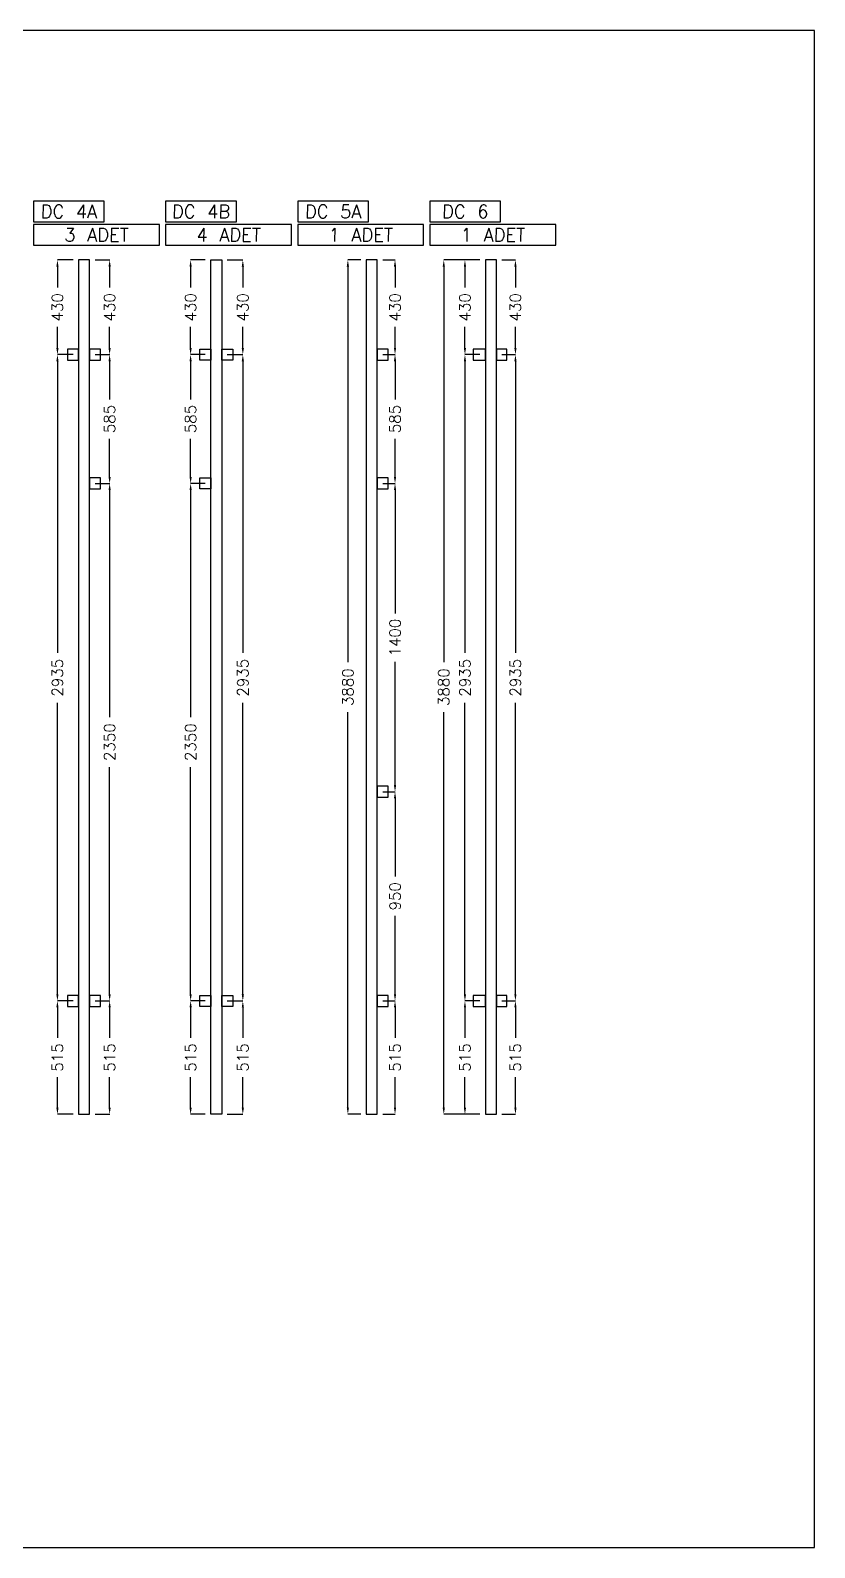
# Model space of a CAD drawing. Header units: millimetres. Extents: x -33420 to 34864, y -1491 to 37154.
# Drawn here: x -7908 to -4346, y -1491 to 5401 of the extents above; entities that cross this region are included whole.
import ezdxf

# ---------------------------------------------------------------- set-up
doc = ezdxf.new("R2010")
doc.units = ezdxf.units.MM
doc.layers.add('- ÖLÇÜ', color=7, linetype='Continuous', lineweight=9)
for name, color, linetype in [('--- KODLAMA', 7, 'Continuous'), ('--- PROF. DÜŞEY', 7, 'Continuous'), ('--- PROF. YATAY', 7, 'Continuous')]:
    doc.layers.add(name, color=color, linetype=linetype)
doc.styles.add('RomanS', font='romans.shx')
doc.styles.add('STL', font='txt.shx', dxfattribs={"oblique": 1})
doc.dimstyles.new('KOMP-ÖLÇÜ', dxfattribs={"dimtxt": 50, "dimasz": 30, "dimexe": 0.18, "dimexo": 25, "dimgap": 25, "dimtad": 0, "dimdec": 0, "dimzin": 0, "dimdsep": 46, "dimtxsty": 'RomanS', "dimcen": 0.09, "dimclrt": 256, "dimadec": 0, "dimazin": 0, "dimtfac": 1, "dimtdec": 0, "dimtofl": 0, "dimtmove": 0, "dimatfit": 3, "dimfxl": 1, "dimtolj": 1, "dimtzin": 0, "dimarcsym": 0})

# ---------------------------------------------------------------- blocks, each defined once
blk = doc.blocks.new('*D240')
at = {"layer": '- ÖLÇÜ', "color": 0, "linetype": 'Continuous', "lineweight": -2, "transparency": 16777216}
for p, q in [((-7713.7, 992.6), (-7784.9, 992.6)), ((-7784.7, 962.6), (-7784.7, 824.4)), ((-7784.7, 507.6), (-7784.7, 645.8)), ((-7713.7, 477.6), (-7784.9, 477.6))]:
    blk.add_line(p, q, dxfattribs=at)
at = {"layer": '- ÖLÇÜ', "color": 0, "linetype": 'Continuous', "transparency": 16777216}
for points in [[(-7789.7, 962.6), (-7779.7, 962.6), (-7784.7, 992.6)], [(-7789.7, 507.6), (-7779.7, 507.6), (-7784.7, 477.6)]]:
    blk.add_solid(points, dxfattribs=at)
at = {"layer": 'Defpoints', "color": 0, "linetype": 'Continuous', "transparency": 16777216}
for p in [(-7784.7, 992.6), (-7688.7, 992.6), (-7688.7, 477.6)]:
    blk.add_point(p, dxfattribs=at)
at = {"layer": '- ÖLÇÜ', "linetype": 'Continuous', "transparency": 16777216, "insert": (-7784.7, 735.1), "char_height": 50, "attachment_point": 5, "rotation": 90, "style": 'RomanS'}
blk.add_mtext('\\A1;515', dxfattribs=at)
blk = doc.blocks.new('*D241')
at = {"layer": '- ÖLÇÜ', "color": 0, "linetype": 'Continuous', "lineweight": -2, "transparency": 16777216}
for p, q in [((-7713.7, 3927.6), (-7784.9, 3927.6)), ((-7784.7, 3897.6), (-7784.7, 2573.2)), ((-7784.7, 1022.6), (-7784.7, 2347)), ((-7713.7, 992.6), (-7784.9, 992.6))]:
    blk.add_line(p, q, dxfattribs=at)
at = {"layer": '- ÖLÇÜ', "color": 0, "linetype": 'Continuous', "transparency": 16777216}
for points in [[(-7789.7, 3897.6), (-7779.7, 3897.6), (-7784.7, 3927.6)], [(-7789.7, 1022.6), (-7779.7, 1022.6), (-7784.7, 992.6)]]:
    blk.add_solid(points, dxfattribs=at)
at = {"layer": 'Defpoints', "color": 0, "linetype": 'Continuous', "transparency": 16777216}
for p in [(-7784.7, 3927.6), (-7688.7, 3927.6), (-7688.7, 992.6)]:
    blk.add_point(p, dxfattribs=at)
at = {"layer": '- ÖLÇÜ', "linetype": 'Continuous', "transparency": 16777216, "insert": (-7784.7, 2460.1), "char_height": 50, "attachment_point": 5, "rotation": 90, "style": 'RomanS'}
blk.add_mtext('\\A1;2935', dxfattribs=at)
blk = doc.blocks.new('*D242')
at = {"layer": '- ÖLÇÜ', "color": 0, "linetype": 'Continuous', "lineweight": -2, "transparency": 16777216}
for p, q in [((-7713.7, 4357.6), (-7784.9, 4357.6)), ((-7784.7, 4327.6), (-7784.7, 4231.9)), ((-7784.7, 3957.6), (-7784.7, 4053.3)), ((-7713.7, 3927.6), (-7784.9, 3927.6))]:
    blk.add_line(p, q, dxfattribs=at)
at = {"layer": '- ÖLÇÜ', "color": 0, "linetype": 'Continuous', "transparency": 16777216}
for points in [[(-7789.7, 4327.6), (-7779.7, 4327.6), (-7784.7, 4357.6)], [(-7789.7, 3957.6), (-7779.7, 3957.6), (-7784.7, 3927.6)]]:
    blk.add_solid(points, dxfattribs=at)
at = {"layer": 'Defpoints', "color": 0, "linetype": 'Continuous', "transparency": 16777216}
for p in [(-7784.7, 4357.6), (-7688.7, 4357.6), (-7688.7, 3927.6)]:
    blk.add_point(p, dxfattribs=at)
at = {"layer": '- ÖLÇÜ', "linetype": 'Continuous', "transparency": 16777216, "insert": (-7784.7, 4142.6), "char_height": 50, "attachment_point": 5, "rotation": 90, "style": 'RomanS'}
blk.add_mtext('\\A1;430', dxfattribs=at)
blk = doc.blocks.new('*D243')
at = {"layer": '- ÖLÇÜ', "color": 0, "linetype": 'Continuous', "lineweight": -2, "transparency": 16777216}
for p, q in [((-7613.7, 4357.6), (-7547.4, 4357.6)), ((-7547.6, 4327.6), (-7547.6, 4231.9)), ((-7547.6, 3957.6), (-7547.6, 4053.3)), ((-7613.7, 3927.6), (-7547.4, 3927.6))]:
    blk.add_line(p, q, dxfattribs=at)
at = {"layer": '- ÖLÇÜ', "color": 0, "linetype": 'Continuous', "transparency": 16777216}
for points in [[(-7552.6, 4327.6), (-7542.6, 4327.6), (-7547.6, 4357.6)], [(-7552.6, 3957.6), (-7542.6, 3957.6), (-7547.6, 3927.6)]]:
    blk.add_solid(points, dxfattribs=at)
at = {"layer": 'Defpoints', "color": 0, "linetype": 'Continuous', "transparency": 16777216}
for p in [(-7638.7, 4357.6), (-7638.7, 3927.6), (-7547.6, 3927.6)]:
    blk.add_point(p, dxfattribs=at)
at = {"layer": '- ÖLÇÜ', "linetype": 'Continuous', "transparency": 16777216, "insert": (-7547.6, 4142.6), "char_height": 50, "attachment_point": 5, "rotation": 90, "style": 'RomanS'}
blk.add_mtext('\\A1;430', dxfattribs=at)
blk = doc.blocks.new('*D244')
at = {"layer": '- ÖLÇÜ', "color": 0, "linetype": 'Continuous', "lineweight": -2, "transparency": 16777216}
for p, q in [((-7613.7, 3927.6), (-7547.4, 3927.6)), ((-7547.6, 3897.6), (-7547.6, 3724.4)), ((-7547.6, 3372.6), (-7547.6, 3545.8)), ((-7613.7, 3342.6), (-7547.4, 3342.6))]:
    blk.add_line(p, q, dxfattribs=at)
at = {"layer": '- ÖLÇÜ', "color": 0, "linetype": 'Continuous', "transparency": 16777216}
for points in [[(-7552.6, 3897.6), (-7542.6, 3897.6), (-7547.6, 3927.6)], [(-7552.6, 3372.6), (-7542.6, 3372.6), (-7547.6, 3342.6)]]:
    blk.add_solid(points, dxfattribs=at)
at = {"layer": 'Defpoints', "color": 0, "linetype": 'Continuous', "transparency": 16777216}
for p in [(-7638.7, 3927.6), (-7638.7, 3342.6), (-7547.6, 3342.6)]:
    blk.add_point(p, dxfattribs=at)
at = {"layer": '- ÖLÇÜ', "linetype": 'Continuous', "transparency": 16777216, "insert": (-7547.6, 3635.1), "char_height": 50, "attachment_point": 5, "rotation": 90, "style": 'RomanS'}
blk.add_mtext('\\A1;585', dxfattribs=at)
blk = doc.blocks.new('*D245')
at = {"layer": '- ÖLÇÜ', "color": 0, "linetype": 'Continuous', "lineweight": -2, "transparency": 16777216}
for p, q in [((-7613.7, 3342.6), (-7547.4, 3342.6)), ((-7547.6, 3312.6), (-7547.6, 2280.7)), ((-7547.6, 1022.6), (-7547.6, 2054.5)), ((-7613.7, 992.6), (-7547.4, 992.6))]:
    blk.add_line(p, q, dxfattribs=at)
at = {"layer": '- ÖLÇÜ', "color": 0, "linetype": 'Continuous', "transparency": 16777216}
for points in [[(-7552.6, 3312.6), (-7542.6, 3312.6), (-7547.6, 3342.6)], [(-7552.6, 1022.6), (-7542.6, 1022.6), (-7547.6, 992.6)]]:
    blk.add_solid(points, dxfattribs=at)
at = {"layer": 'Defpoints', "color": 0, "linetype": 'Continuous', "transparency": 16777216}
for p in [(-7638.7, 3342.6), (-7638.7, 992.6), (-7547.6, 992.6)]:
    blk.add_point(p, dxfattribs=at)
at = {"layer": '- ÖLÇÜ', "linetype": 'Continuous', "transparency": 16777216, "insert": (-7547.6, 2167.6), "char_height": 50, "attachment_point": 5, "rotation": 90, "style": 'RomanS'}
blk.add_mtext('\\A1;2350', dxfattribs=at)
blk = doc.blocks.new('*D246')
at = {"layer": '- ÖLÇÜ', "color": 0, "linetype": 'Continuous', "lineweight": -2, "transparency": 16777216}
for p, q in [((-7613.7, 992.6), (-7547.4, 992.6)), ((-7547.6, 962.6), (-7547.6, 824.4)), ((-7547.6, 507.6), (-7547.6, 645.8)), ((-7613.7, 477.6), (-7547.4, 477.6))]:
    blk.add_line(p, q, dxfattribs=at)
at = {"layer": '- ÖLÇÜ', "color": 0, "linetype": 'Continuous', "transparency": 16777216}
for points in [[(-7552.6, 962.6), (-7542.6, 962.6), (-7547.6, 992.6)], [(-7552.6, 507.6), (-7542.6, 507.6), (-7547.6, 477.6)]]:
    blk.add_solid(points, dxfattribs=at)
at = {"layer": 'Defpoints', "color": 0, "linetype": 'Continuous', "transparency": 16777216}
for p in [(-7638.7, 992.6), (-7638.7, 477.6), (-7547.6, 477.6)]:
    blk.add_point(p, dxfattribs=at)
at = {"layer": '- ÖLÇÜ', "linetype": 'Continuous', "transparency": 16777216, "insert": (-7547.6, 735.1), "char_height": 50, "attachment_point": 5, "rotation": 90, "style": 'RomanS'}
blk.add_mtext('\\A1;515', dxfattribs=at)
blk = doc.blocks.new('*D247')
at = {"layer": '- ÖLÇÜ', "color": 0, "linetype": 'Continuous', "lineweight": -2, "transparency": 16777216}
for p, q in [((-7013.7, 992.6), (-6942.5, 992.6)), ((-6942.7, 962.6), (-6942.7, 824.4)), ((-6942.7, 507.6), (-6942.7, 645.8)), ((-7013.7, 477.6), (-6942.5, 477.6))]:
    blk.add_line(p, q, dxfattribs=at)
at = {"layer": '- ÖLÇÜ', "color": 0, "linetype": 'Continuous', "transparency": 16777216}
for points in [[(-6947.7, 962.6), (-6937.7, 962.6), (-6942.7, 992.6)], [(-6947.7, 507.6), (-6937.7, 507.6), (-6942.7, 477.6)]]:
    blk.add_solid(points, dxfattribs=at)
at = {"layer": 'Defpoints', "color": 0, "linetype": 'Continuous', "transparency": 16777216}
for p in [(-7038.7, 992.6), (-6942.7, 992.6), (-7038.7, 477.6)]:
    blk.add_point(p, dxfattribs=at)
at = {"layer": '- ÖLÇÜ', "linetype": 'Continuous', "transparency": 16777216, "insert": (-6942.7, 735.1), "char_height": 50, "attachment_point": 5, "rotation": 90, "style": 'RomanS'}
blk.add_mtext('\\A1;515', dxfattribs=at)
blk = doc.blocks.new('*D248')
at = {"layer": '- ÖLÇÜ', "color": 0, "linetype": 'Continuous', "lineweight": -2, "transparency": 16777216}
for p, q in [((-7013.7, 3927.6), (-6942.5, 3927.6)), ((-6942.7, 3897.6), (-6942.7, 2573.2)), ((-6942.7, 1022.6), (-6942.7, 2347)), ((-7013.7, 992.6), (-6942.5, 992.6))]:
    blk.add_line(p, q, dxfattribs=at)
at = {"layer": '- ÖLÇÜ', "color": 0, "linetype": 'Continuous', "transparency": 16777216}
for points in [[(-6947.7, 3897.6), (-6937.7, 3897.6), (-6942.7, 3927.6)], [(-6947.7, 1022.6), (-6937.7, 1022.6), (-6942.7, 992.6)]]:
    blk.add_solid(points, dxfattribs=at)
at = {"layer": 'Defpoints', "color": 0, "linetype": 'Continuous', "transparency": 16777216}
for p in [(-7038.7, 3927.6), (-6942.7, 3927.6), (-7038.7, 992.6)]:
    blk.add_point(p, dxfattribs=at)
at = {"layer": '- ÖLÇÜ', "linetype": 'Continuous', "transparency": 16777216, "insert": (-6942.7, 2460.1), "char_height": 50, "attachment_point": 5, "rotation": 90, "style": 'RomanS'}
blk.add_mtext('\\A1;2935', dxfattribs=at)
blk = doc.blocks.new('*D249')
at = {"layer": '- ÖLÇÜ', "color": 0, "linetype": 'Continuous', "lineweight": -2, "transparency": 16777216}
for p, q in [((-7013.7, 4357.6), (-6942.5, 4357.6)), ((-6942.7, 4327.6), (-6942.7, 4231.9)), ((-6942.7, 3957.6), (-6942.7, 4053.3)), ((-7013.7, 3927.6), (-6942.5, 3927.6))]:
    blk.add_line(p, q, dxfattribs=at)
at = {"layer": '- ÖLÇÜ', "color": 0, "linetype": 'Continuous', "transparency": 16777216}
for points in [[(-6947.7, 4327.6), (-6937.7, 4327.6), (-6942.7, 4357.6)], [(-6947.7, 3957.6), (-6937.7, 3957.6), (-6942.7, 3927.6)]]:
    blk.add_solid(points, dxfattribs=at)
at = {"layer": 'Defpoints', "color": 0, "linetype": 'Continuous', "transparency": 16777216}
for p in [(-7038.7, 4357.6), (-6942.7, 4357.6), (-7038.7, 3927.6)]:
    blk.add_point(p, dxfattribs=at)
at = {"layer": '- ÖLÇÜ', "linetype": 'Continuous', "transparency": 16777216, "insert": (-6942.7, 4142.6), "char_height": 50, "attachment_point": 5, "rotation": 90, "style": 'RomanS'}
blk.add_mtext('\\A1;430', dxfattribs=at)
blk = doc.blocks.new('*D250')
at = {"layer": '- ÖLÇÜ', "color": 0, "linetype": 'Continuous', "lineweight": -2, "transparency": 16777216}
for p, q in [((-7113.7, 4357.6), (-7180, 4357.6)), ((-7179.8, 4327.6), (-7179.8, 4231.9)), ((-7179.8, 3957.6), (-7179.8, 4053.3)), ((-7113.7, 3927.6), (-7180, 3927.6))]:
    blk.add_line(p, q, dxfattribs=at)
at = {"layer": '- ÖLÇÜ', "color": 0, "linetype": 'Continuous', "transparency": 16777216}
for points in [[(-7184.8, 4327.6), (-7174.8, 4327.6), (-7179.8, 4357.6)], [(-7184.8, 3957.6), (-7174.8, 3957.6), (-7179.8, 3927.6)]]:
    blk.add_solid(points, dxfattribs=at)
at = {"layer": 'Defpoints', "color": 0, "linetype": 'Continuous', "transparency": 16777216}
for p in [(-7088.7, 4357.6), (-7179.8, 3927.6), (-7088.7, 3927.6)]:
    blk.add_point(p, dxfattribs=at)
at = {"layer": '- ÖLÇÜ', "linetype": 'Continuous', "transparency": 16777216, "insert": (-7179.8, 4142.6), "char_height": 50, "attachment_point": 5, "rotation": 90, "style": 'RomanS'}
blk.add_mtext('\\A1;430', dxfattribs=at)
blk = doc.blocks.new('*D251')
at = {"layer": '- ÖLÇÜ', "color": 0, "linetype": 'Continuous', "lineweight": -2, "transparency": 16777216}
for p, q in [((-7113.7, 3927.6), (-7180, 3927.6)), ((-7179.8, 3897.6), (-7179.8, 3724.4)), ((-7179.8, 3372.6), (-7179.8, 3545.8)), ((-7113.7, 3342.6), (-7180, 3342.6))]:
    blk.add_line(p, q, dxfattribs=at)
at = {"layer": '- ÖLÇÜ', "color": 0, "linetype": 'Continuous', "transparency": 16777216}
for points in [[(-7184.8, 3897.6), (-7174.8, 3897.6), (-7179.8, 3927.6)], [(-7184.8, 3372.6), (-7174.8, 3372.6), (-7179.8, 3342.6)]]:
    blk.add_solid(points, dxfattribs=at)
at = {"layer": 'Defpoints', "color": 0, "linetype": 'Continuous', "transparency": 16777216}
for p in [(-7088.7, 3927.6), (-7179.8, 3342.6), (-7088.7, 3342.6)]:
    blk.add_point(p, dxfattribs=at)
at = {"layer": '- ÖLÇÜ', "linetype": 'Continuous', "transparency": 16777216, "insert": (-7179.8, 3635.1), "char_height": 50, "attachment_point": 5, "rotation": 90, "style": 'RomanS'}
blk.add_mtext('\\A1;585', dxfattribs=at)
blk = doc.blocks.new('*D252')
at = {"layer": '- ÖLÇÜ', "color": 0, "linetype": 'Continuous', "lineweight": -2, "transparency": 16777216}
for p, q in [((-7113.7, 3342.6), (-7180, 3342.6)), ((-7179.8, 3312.6), (-7179.8, 2280.7)), ((-7179.8, 1022.6), (-7179.8, 2054.5)), ((-7113.7, 992.6), (-7180, 992.6))]:
    blk.add_line(p, q, dxfattribs=at)
at = {"layer": '- ÖLÇÜ', "color": 0, "linetype": 'Continuous', "transparency": 16777216}
for points in [[(-7184.8, 3312.6), (-7174.8, 3312.6), (-7179.8, 3342.6)], [(-7184.8, 1022.6), (-7174.8, 1022.6), (-7179.8, 992.6)]]:
    blk.add_solid(points, dxfattribs=at)
at = {"layer": 'Defpoints', "color": 0, "linetype": 'Continuous', "transparency": 16777216}
for p in [(-7088.7, 3342.6), (-7179.8, 992.6), (-7088.7, 992.6)]:
    blk.add_point(p, dxfattribs=at)
at = {"layer": '- ÖLÇÜ', "linetype": 'Continuous', "transparency": 16777216, "insert": (-7179.8, 2167.6), "char_height": 50, "attachment_point": 5, "rotation": 90, "style": 'RomanS'}
blk.add_mtext('\\A1;2350', dxfattribs=at)
blk = doc.blocks.new('*D253')
at = {"layer": '- ÖLÇÜ', "color": 0, "linetype": 'Continuous', "lineweight": -2, "transparency": 16777216}
for p, q in [((-7113.7, 992.6), (-7180, 992.6)), ((-7179.8, 962.6), (-7179.8, 824.4)), ((-7179.8, 507.6), (-7179.8, 645.8)), ((-7113.7, 477.6), (-7180, 477.6))]:
    blk.add_line(p, q, dxfattribs=at)
at = {"layer": '- ÖLÇÜ', "color": 0, "linetype": 'Continuous', "transparency": 16777216}
for points in [[(-7184.8, 962.6), (-7174.8, 962.6), (-7179.8, 992.6)], [(-7184.8, 507.6), (-7174.8, 507.6), (-7179.8, 477.6)]]:
    blk.add_solid(points, dxfattribs=at)
at = {"layer": 'Defpoints', "color": 0, "linetype": 'Continuous', "transparency": 16777216}
for p in [(-7088.7, 992.6), (-7179.8, 477.6), (-7088.7, 477.6)]:
    blk.add_point(p, dxfattribs=at)
at = {"layer": '- ÖLÇÜ', "linetype": 'Continuous', "transparency": 16777216, "insert": (-7179.8, 735.1), "char_height": 50, "attachment_point": 5, "rotation": 90, "style": 'RomanS'}
blk.add_mtext('\\A1;515', dxfattribs=at)
blk = doc.blocks.new('*D254')
at = {"layer": '- ÖLÇÜ', "color": 0, "linetype": 'Continuous', "lineweight": -2, "transparency": 16777216}
for p, q in [((-6407.4, 4357.6), (-6465.9, 4357.6)), ((-6465.7, 4327.6), (-6465.7, 2530.7)), ((-6465.7, 507.6), (-6465.7, 2304.5)), ((-6407.4, 477.6), (-6465.9, 477.6))]:
    blk.add_line(p, q, dxfattribs=at)
at = {"layer": '- ÖLÇÜ', "color": 0, "linetype": 'Continuous', "transparency": 16777216}
for points in [[(-6470.7, 4327.6), (-6460.7, 4327.6), (-6465.7, 4357.6)], [(-6470.7, 507.6), (-6460.7, 507.6), (-6465.7, 477.6)]]:
    blk.add_solid(points, dxfattribs=at)
at = {"layer": 'Defpoints', "color": 0, "linetype": 'Continuous', "transparency": 16777216}
for p in [(-6465.7, 4357.6), (-6382.4, 4357.6), (-6382.4, 477.6)]:
    blk.add_point(p, dxfattribs=at)
at = {"layer": '- ÖLÇÜ', "linetype": 'Continuous', "transparency": 16777216, "insert": (-6465.7, 2417.6), "char_height": 50, "attachment_point": 5, "rotation": 90, "style": 'RomanS'}
blk.add_mtext('\\A1;3880', dxfattribs=at)
blk = doc.blocks.new('*D255')
at = {"layer": '- ÖLÇÜ', "color": 0, "linetype": 'Continuous', "lineweight": -2, "transparency": 16777216}
for p, q in [((-6307.4, 4357.6), (-6251.3, 4357.6)), ((-6251.5, 4327.6), (-6251.5, 4231.9)), ((-6251.5, 3957.6), (-6251.5, 4053.3)), ((-6307.4, 3927.6), (-6251.3, 3927.6))]:
    blk.add_line(p, q, dxfattribs=at)
at = {"layer": '- ÖLÇÜ', "color": 0, "linetype": 'Continuous', "transparency": 16777216}
for points in [[(-6256.5, 4327.6), (-6246.5, 4327.6), (-6251.5, 4357.6)], [(-6256.5, 3957.6), (-6246.5, 3957.6), (-6251.5, 3927.6)]]:
    blk.add_solid(points, dxfattribs=at)
at = {"layer": 'Defpoints', "color": 0, "linetype": 'Continuous', "transparency": 16777216}
for p in [(-6332.4, 4357.6), (-6332.4, 3927.6), (-6251.5, 3927.6)]:
    blk.add_point(p, dxfattribs=at)
at = {"layer": '- ÖLÇÜ', "linetype": 'Continuous', "transparency": 16777216, "insert": (-6251.5, 4142.6), "char_height": 50, "attachment_point": 5, "rotation": 90, "style": 'RomanS'}
blk.add_mtext('\\A1;430', dxfattribs=at)
blk = doc.blocks.new('*D256')
at = {"layer": '- ÖLÇÜ', "color": 0, "linetype": 'Continuous', "lineweight": -2, "transparency": 16777216}
for p, q in [((-6307.4, 3927.6), (-6251.3, 3927.6)), ((-6251.5, 3897.6), (-6251.5, 3724.4)), ((-6251.5, 3372.6), (-6251.5, 3545.8)), ((-6307.4, 3342.6), (-6251.3, 3342.6))]:
    blk.add_line(p, q, dxfattribs=at)
at = {"layer": '- ÖLÇÜ', "color": 0, "linetype": 'Continuous', "transparency": 16777216}
for points in [[(-6256.5, 3897.6), (-6246.5, 3897.6), (-6251.5, 3927.6)], [(-6256.5, 3372.6), (-6246.5, 3372.6), (-6251.5, 3342.6)]]:
    blk.add_solid(points, dxfattribs=at)
at = {"layer": 'Defpoints', "color": 0, "linetype": 'Continuous', "transparency": 16777216}
for p in [(-6332.4, 3927.6), (-6332.4, 3342.6), (-6251.5, 3342.6)]:
    blk.add_point(p, dxfattribs=at)
at = {"layer": '- ÖLÇÜ', "linetype": 'Continuous', "transparency": 16777216, "insert": (-6251.5, 3635.1), "char_height": 50, "attachment_point": 5, "rotation": 90, "style": 'RomanS'}
blk.add_mtext('\\A1;585', dxfattribs=at)
blk = doc.blocks.new('*D257')
at = {"layer": '- ÖLÇÜ', "color": 0, "linetype": 'Continuous', "lineweight": -2, "transparency": 16777216}
for p, q in [((-6307.4, 3342.6), (-6251.3, 3342.6)), ((-6251.5, 3312.6), (-6251.5, 2752.1)), ((-6251.5, 1972.6), (-6251.5, 2533.1)), ((-6307.4, 1942.6), (-6251.3, 1942.6))]:
    blk.add_line(p, q, dxfattribs=at)
at = {"layer": '- ÖLÇÜ', "color": 0, "linetype": 'Continuous', "transparency": 16777216}
for points in [[(-6256.5, 3312.6), (-6246.5, 3312.6), (-6251.5, 3342.6)], [(-6256.5, 1972.6), (-6246.5, 1972.6), (-6251.5, 1942.6)]]:
    blk.add_solid(points, dxfattribs=at)
at = {"layer": 'Defpoints', "color": 0, "linetype": 'Continuous', "transparency": 16777216}
for p in [(-6332.4, 3342.6), (-6332.4, 1942.6), (-6251.5, 1942.6)]:
    blk.add_point(p, dxfattribs=at)
at = {"layer": '- ÖLÇÜ', "linetype": 'Continuous', "transparency": 16777216, "insert": (-6251.5, 2642.6), "char_height": 50, "attachment_point": 5, "rotation": 90, "style": 'RomanS'}
blk.add_mtext('\\A1;1400', dxfattribs=at)
blk = doc.blocks.new('*D258')
at = {"layer": '- ÖLÇÜ', "color": 0, "linetype": 'Continuous', "lineweight": -2, "transparency": 16777216}
for p, q in [((-6307.4, 1942.6), (-6251.3, 1942.6)), ((-6251.5, 1912.6), (-6251.5, 1556.9)), ((-6251.5, 1022.6), (-6251.5, 1378.3)), ((-6307.4, 992.6), (-6251.3, 992.6))]:
    blk.add_line(p, q, dxfattribs=at)
at = {"layer": '- ÖLÇÜ', "color": 0, "linetype": 'Continuous', "transparency": 16777216}
for points in [[(-6256.5, 1912.6), (-6246.5, 1912.6), (-6251.5, 1942.6)], [(-6256.5, 1022.6), (-6246.5, 1022.6), (-6251.5, 992.6)]]:
    blk.add_solid(points, dxfattribs=at)
at = {"layer": 'Defpoints', "color": 0, "linetype": 'Continuous', "transparency": 16777216}
for p in [(-6332.4, 1942.6), (-6332.4, 992.6), (-6251.5, 992.6)]:
    blk.add_point(p, dxfattribs=at)
at = {"layer": '- ÖLÇÜ', "linetype": 'Continuous', "transparency": 16777216, "insert": (-6251.5, 1467.6), "char_height": 50, "attachment_point": 5, "rotation": 90, "style": 'RomanS'}
blk.add_mtext('\\A1;950', dxfattribs=at)
blk = doc.blocks.new('*D259')
at = {"layer": '- ÖLÇÜ', "color": 0, "linetype": 'Continuous', "lineweight": -2, "transparency": 16777216}
for p, q in [((-6307.4, 992.6), (-6251.3, 992.6)), ((-6251.5, 962.6), (-6251.5, 824.4)), ((-6251.5, 507.6), (-6251.5, 645.8)), ((-6307.4, 477.6), (-6251.3, 477.6))]:
    blk.add_line(p, q, dxfattribs=at)
at = {"layer": '- ÖLÇÜ', "color": 0, "linetype": 'Continuous', "transparency": 16777216}
for points in [[(-6256.5, 962.6), (-6246.5, 962.6), (-6251.5, 992.6)], [(-6256.5, 507.6), (-6246.5, 507.6), (-6251.5, 477.6)]]:
    blk.add_solid(points, dxfattribs=at)
at = {"layer": 'Defpoints', "color": 0, "linetype": 'Continuous', "transparency": 16777216}
for p in [(-6332.4, 992.6), (-6332.4, 477.6), (-6251.5, 477.6)]:
    blk.add_point(p, dxfattribs=at)
at = {"layer": '- ÖLÇÜ', "linetype": 'Continuous', "transparency": 16777216, "insert": (-6251.5, 735.1), "char_height": 50, "attachment_point": 5, "rotation": 90, "style": 'RomanS'}
blk.add_mtext('\\A1;515', dxfattribs=at)
blk = doc.blocks.new('*D260')
at = {"layer": '- ÖLÇÜ', "color": 0, "linetype": 'Continuous', "lineweight": -2, "transparency": 16777216}
for p, q in [((-5866.4, 992.6), (-5934.1, 992.6)), ((-5934, 962.6), (-5934, 824.4)), ((-5934, 507.6), (-5934, 645.8)), ((-5866.4, 477.6), (-5934.1, 477.6))]:
    blk.add_line(p, q, dxfattribs=at)
at = {"layer": '- ÖLÇÜ', "color": 0, "linetype": 'Continuous', "transparency": 16777216}
for points in [[(-5939, 962.6), (-5929, 962.6), (-5934, 992.6)], [(-5939, 507.6), (-5929, 507.6), (-5934, 477.6)]]:
    blk.add_solid(points, dxfattribs=at)
at = {"layer": 'Defpoints', "color": 0, "linetype": 'Continuous', "transparency": 16777216}
for p in [(-5934, 992.6), (-5841.4, 992.6), (-5841.4, 477.6)]:
    blk.add_point(p, dxfattribs=at)
at = {"layer": '- ÖLÇÜ', "linetype": 'Continuous', "transparency": 16777216, "insert": (-5934, 735.1), "char_height": 50, "attachment_point": 5, "rotation": 90, "style": 'RomanS'}
blk.add_mtext('\\A1;515', dxfattribs=at)
blk = doc.blocks.new('*D261')
at = {"layer": '- ÖLÇÜ', "color": 0, "linetype": 'Continuous', "lineweight": -2, "transparency": 16777216}
for p, q in [((-5866.4, 3927.6), (-5934.1, 3927.6)), ((-5934, 3897.6), (-5934, 2573.2)), ((-5934, 1022.6), (-5934, 2347)), ((-5866.4, 992.6), (-5934.1, 992.6))]:
    blk.add_line(p, q, dxfattribs=at)
at = {"layer": '- ÖLÇÜ', "color": 0, "linetype": 'Continuous', "transparency": 16777216}
for points in [[(-5939, 3897.6), (-5929, 3897.6), (-5934, 3927.6)], [(-5939, 1022.6), (-5929, 1022.6), (-5934, 992.6)]]:
    blk.add_solid(points, dxfattribs=at)
at = {"layer": 'Defpoints', "color": 0, "linetype": 'Continuous', "transparency": 16777216}
for p in [(-5934, 3927.6), (-5841.4, 3927.6), (-5841.4, 992.6)]:
    blk.add_point(p, dxfattribs=at)
at = {"layer": '- ÖLÇÜ', "linetype": 'Continuous', "transparency": 16777216, "insert": (-5934, 2460.1), "char_height": 50, "attachment_point": 5, "rotation": 90, "style": 'RomanS'}
blk.add_mtext('\\A1;2935', dxfattribs=at)
blk = doc.blocks.new('*D262')
at = {"layer": '- ÖLÇÜ', "color": 0, "linetype": 'Continuous', "lineweight": -2, "transparency": 16777216}
for p, q in [((-5866.4, 4357.6), (-5934.1, 4357.6)), ((-5934, 4327.6), (-5934, 4231.9)), ((-5934, 3957.6), (-5934, 4053.3)), ((-5866.4, 3927.6), (-5934.1, 3927.6))]:
    blk.add_line(p, q, dxfattribs=at)
at = {"layer": '- ÖLÇÜ', "color": 0, "linetype": 'Continuous', "transparency": 16777216}
for points in [[(-5939, 4327.6), (-5929, 4327.6), (-5934, 4357.6)], [(-5939, 3957.6), (-5929, 3957.6), (-5934, 3927.6)]]:
    blk.add_solid(points, dxfattribs=at)
at = {"layer": 'Defpoints', "color": 0, "linetype": 'Continuous', "transparency": 16777216}
for p in [(-5934, 4357.6), (-5841.4, 4357.6), (-5841.4, 3927.6)]:
    blk.add_point(p, dxfattribs=at)
at = {"layer": '- ÖLÇÜ', "linetype": 'Continuous', "transparency": 16777216, "insert": (-5934, 4142.6), "char_height": 50, "attachment_point": 5, "rotation": 90, "style": 'RomanS'}
blk.add_mtext('\\A1;430', dxfattribs=at)
blk = doc.blocks.new('*D263')
at = {"layer": '- ÖLÇÜ', "color": 0, "linetype": 'Continuous', "lineweight": -2, "transparency": 16777216}
for p, q in [((-5766.4, 992.6), (-5704.5, 992.6)), ((-5704.7, 962.6), (-5704.7, 824.4)), ((-5704.7, 507.6), (-5704.7, 645.8)), ((-5766.4, 477.6), (-5704.5, 477.6))]:
    blk.add_line(p, q, dxfattribs=at)
at = {"layer": '- ÖLÇÜ', "color": 0, "linetype": 'Continuous', "transparency": 16777216}
for points in [[(-5709.7, 962.6), (-5699.7, 962.6), (-5704.7, 992.6)], [(-5709.7, 507.6), (-5699.7, 507.6), (-5704.7, 477.6)]]:
    blk.add_solid(points, dxfattribs=at)
at = {"layer": 'Defpoints', "color": 0, "linetype": 'Continuous', "transparency": 16777216}
for p in [(-5791.4, 992.6), (-5704.7, 992.6), (-5791.4, 477.6)]:
    blk.add_point(p, dxfattribs=at)
at = {"layer": '- ÖLÇÜ', "linetype": 'Continuous', "transparency": 16777216, "insert": (-5704.7, 735.1), "char_height": 50, "attachment_point": 5, "rotation": 90, "style": 'RomanS'}
blk.add_mtext('\\A1;515', dxfattribs=at)
blk = doc.blocks.new('*D264')
at = {"layer": '- ÖLÇÜ', "color": 0, "linetype": 'Continuous', "lineweight": -2, "transparency": 16777216}
for p, q in [((-5766.4, 3927.6), (-5704.5, 3927.6)), ((-5704.7, 3897.6), (-5704.7, 2573.2)), ((-5704.7, 1022.6), (-5704.7, 2347)), ((-5766.4, 992.6), (-5704.5, 992.6))]:
    blk.add_line(p, q, dxfattribs=at)
at = {"layer": '- ÖLÇÜ', "color": 0, "linetype": 'Continuous', "transparency": 16777216}
for points in [[(-5709.7, 3897.6), (-5699.7, 3897.6), (-5704.7, 3927.6)], [(-5709.7, 1022.6), (-5699.7, 1022.6), (-5704.7, 992.6)]]:
    blk.add_solid(points, dxfattribs=at)
at = {"layer": 'Defpoints', "color": 0, "linetype": 'Continuous', "transparency": 16777216}
for p in [(-5791.4, 3927.6), (-5704.7, 3927.6), (-5791.4, 992.6)]:
    blk.add_point(p, dxfattribs=at)
at = {"layer": '- ÖLÇÜ', "linetype": 'Continuous', "transparency": 16777216, "insert": (-5704.7, 2460.1), "char_height": 50, "attachment_point": 5, "rotation": 90, "style": 'RomanS'}
blk.add_mtext('\\A1;2935', dxfattribs=at)
blk = doc.blocks.new('*D265')
at = {"layer": '- ÖLÇÜ', "color": 0, "linetype": 'Continuous', "lineweight": -2, "transparency": 16777216}
for p, q in [((-5766.4, 4357.6), (-5704.5, 4357.6)), ((-5704.7, 4327.6), (-5704.7, 4231.9)), ((-5704.7, 3957.6), (-5704.7, 4053.3)), ((-5766.4, 3927.6), (-5704.5, 3927.6))]:
    blk.add_line(p, q, dxfattribs=at)
at = {"layer": '- ÖLÇÜ', "color": 0, "linetype": 'Continuous', "transparency": 16777216}
for points in [[(-5709.7, 4327.6), (-5699.7, 4327.6), (-5704.7, 4357.6)], [(-5709.7, 3957.6), (-5699.7, 3957.6), (-5704.7, 3927.6)]]:
    blk.add_solid(points, dxfattribs=at)
at = {"layer": 'Defpoints', "color": 0, "linetype": 'Continuous', "transparency": 16777216}
for p in [(-5791.4, 4357.6), (-5704.7, 4357.6), (-5791.4, 3927.6)]:
    blk.add_point(p, dxfattribs=at)
at = {"layer": '- ÖLÇÜ', "linetype": 'Continuous', "transparency": 16777216, "insert": (-5704.7, 4142.6), "char_height": 50, "attachment_point": 5, "rotation": 90, "style": 'RomanS'}
blk.add_mtext('\\A1;430', dxfattribs=at)
blk = doc.blocks.new('*D10')
at = {"layer": '- ÖLÇÜ', "color": 0, "linetype": 'Continuous', "lineweight": -2, "transparency": 16777216}
for p, q in [((-5866.4, 4357.6), (-6030.3, 4357.6)), ((-6030.1, 4327.6), (-6030.1, 2530.7)), ((-6030.1, 507.6), (-6030.1, 2304.5)), ((-5866.4, 477.6), (-6030.3, 477.6))]:
    blk.add_line(p, q, dxfattribs=at)
at = {"layer": '- ÖLÇÜ', "color": 0, "linetype": 'Continuous', "transparency": 16777216}
for points in [[(-6035.1, 4327.6), (-6025.1, 4327.6), (-6030.1, 4357.6)], [(-6035.1, 507.6), (-6025.1, 507.6), (-6030.1, 477.6)]]:
    blk.add_solid(points, dxfattribs=at)
at = {"layer": 'Defpoints', "color": 0, "linetype": 'Continuous', "transparency": 16777216}
for p in [(-6030.1, 4357.6), (-5841.4, 4357.6), (-5841.4, 477.6)]:
    blk.add_point(p, dxfattribs=at)
at = {"layer": '- ÖLÇÜ', "linetype": 'Continuous', "transparency": 16777216, "insert": (-6030.1, 2417.6), "char_height": 50, "attachment_point": 5, "rotation": 90, "style": 'RomanS'}
blk.add_mtext('\\A1;3880', dxfattribs=at)

msp = doc.modelspace()

# ---------------------------------------------------------------- linework, layer by layer
at = {"layer": '--- PROF. DÜŞEY', "linetype": 'Continuous'}
for points in [[(-7688.72, 477.57), (-7638.72, 477.57), (-7638.72, 4357.57), (-7688.72, 4357.57)], [(-7038.72, 477.57), (-7088.72, 477.57), (-7088.72, 4357.57), (-7038.72, 4357.57)], [(-6382.38, 477.57), (-6332.38, 477.57), (-6332.38, 4357.57), (-6382.38, 4357.57)], [(-5841.36, 477.57), (-5791.36, 477.57), (-5791.36, 4357.57), (-5841.36, 4357.57)]]:
    msp.add_lwpolyline(points, close=True, dxfattribs=at)
at = {"layer": '--- PROF. YATAY', "linetype": 'Continuous'}
for points in [[(-7738.72, 3902.57), (-7688.72, 3902.57), (-7688.72, 3952.57), (-7738.72, 3952.57)], [(-7638.72, 3902.57), (-7588.72, 3902.57), (-7588.72, 3952.57), (-7638.72, 3952.57)], [(-7088.72, 3902.57), (-7138.72, 3902.57), (-7138.72, 3952.57), (-7088.72, 3952.57)], [(-6988.72, 3902.57), (-7038.72, 3902.57), (-7038.72, 3952.57), (-6988.72, 3952.57)], [(-6332.38, 3902.57), (-6282.38, 3902.57), (-6282.38, 3952.57), (-6332.38, 3952.57)], [(-5896.36, 3902.57), (-5841.36, 3902.57), (-5841.36, 3952.57), (-5896.36, 3952.57)], [(-5791.36, 3902.57), (-5744.36, 3902.57), (-5744.36, 3952.57), (-5791.36, 3952.57)], [(-7638.72, 3317.57), (-7588.72, 3317.57), (-7588.72, 3367.57), (-7638.72, 3367.57)], [(-7088.72, 3317.57), (-7138.72, 3317.57), (-7138.72, 3367.57), (-7088.72, 3367.57)], [(-6332.38, 3317.57), (-6282.38, 3317.57), (-6282.38, 3367.57), (-6332.38, 3367.57)], [(-6332.38, 1917.62), (-6282.38, 1917.62), (-6282.38, 1967.62), (-6332.38, 1967.62)], [(-7738.72, 967.62), (-7688.72, 967.62), (-7688.72, 1017.62), (-7738.72, 1017.62)], [(-7638.72, 967.62), (-7588.72, 967.62), (-7588.72, 1017.62), (-7638.72, 1017.62)], [(-7088.72, 967.62), (-7138.72, 967.62), (-7138.72, 1017.62), (-7088.72, 1017.62)], [(-6988.72, 967.62), (-7038.72, 967.62), (-7038.72, 1017.62), (-6988.72, 1017.62)], [(-6332.38, 967.62), (-6282.38, 967.62), (-6282.38, 1017.62), (-6332.38, 1017.62)], [(-5896.36, 967.62), (-5841.36, 967.62), (-5841.36, 1017.62), (-5896.36, 1017.62)], [(-5791.36, 967.62), (-5744.36, 967.62), (-5744.36, 1017.62), (-5791.36, 1017.62)]]:
    msp.add_lwpolyline(points, close=True, dxfattribs=at)

# ---------------------------------------------------------------- texts
at = {"layer": '--- KODLAMA', "linetype": 'Continuous', "insert": (-7732.68, 4577.65), "char_height": 59.4, "width": 288.18, "attachment_point": 5, "style": 'STL', "bg_fill": 3, "box_fill_scale": 1.3, "bg_fill_color": 256, "bg_fill_transparency": 0}
msp.add_mtext('DC 4A', dxfattribs=at)

# ---------------------------------------------------------------- dimensions: what is measured, and where the dimension line sits
at = {"layer": '- ÖLÇÜ', "linetype": 'Continuous'}
for base, p1, p2, angle, picture, middle in [((-7784.71, 4357.57), (-7688.72, 3927.57), (-7688.72, 4357.57), 270, '*D242', (-7784.71, 4142.57)), ((-6942.72, 4357.57), (-7038.72, 3927.57), (-7038.72, 4357.57), 270, '*D249', (-6942.72, 4142.57)), ((-5933.96, 4357.57), (-5841.36, 3927.57), (-5841.36, 4357.57), 270, '*D262', (-5933.96, 4142.57)), ((-5704.7, 4357.57), (-5791.36, 3927.57), (-5791.36, 4357.57), 270, '*D265', (-5704.7, 4142.57)), ((-7784.71, 3927.57), (-7688.72, 992.62), (-7688.72, 3927.57), 270, '*D241', (-7784.71, 2460.1)), ((-7547.62, 3342.57), (-7638.72, 3927.57), (-7638.72, 3342.57), 90, '*D244', (-7547.62, 3635.07)), ((-7179.82, 3342.57), (-7088.72, 3927.57), (-7088.72, 3342.57), 90, '*D251', (-7179.82, 3635.07)), ((-6942.72, 3927.57), (-7038.72, 992.62), (-7038.72, 3927.57), 270, '*D248', (-6942.72, 2460.1)), ((-6251.45, 3342.57), (-6332.38, 3927.57), (-6332.38, 3342.57), 90, '*D256', (-6251.45, 3635.07)), ((-5933.96, 3927.57), (-5841.36, 992.62), (-5841.36, 3927.57), 270, '*D261', (-5933.96, 2460.1)), ((-5704.7, 3927.57), (-5791.36, 992.62), (-5791.36, 3927.57), 270, '*D264', (-5704.7, 2460.1)), ((-7547.62, 992.62), (-7638.72, 3342.57), (-7638.72, 992.62), 90, '*D245', (-7547.62, 2167.6)), ((-7179.82, 992.62), (-7088.72, 3342.57), (-7088.72, 992.62), 90, '*D252', (-7179.82, 2167.6)), ((-6251.45, 1942.62), (-6332.38, 3342.57), (-6332.38, 1942.62), 90, '*D257', (-6251.45, 2642.6)), ((-6251.45, 992.62), (-6332.38, 1942.62), (-6332.38, 992.62), 90, '*D258', (-6251.45, 1467.62)), ((-7547.62, 477.57), (-7638.72, 992.62), (-7638.72, 477.57), 90, '*D246', (-7547.62, 735.1)), ((-7179.82, 477.57), (-7088.72, 992.62), (-7088.72, 477.57), 90, '*D253', (-7179.82, 735.1)), ((-6251.45, 477.57), (-6332.38, 992.62), (-6332.38, 477.57), 90, '*D259', (-6251.45, 735.1))]:
    dim = msp.add_linear_dim(base=base, p1=p1, p2=p2, angle=angle, dimstyle='KOMP-ÖLÇÜ', override={"dimtmove": 1}, dxfattribs=at)
    dim.commit()
    dim.dimension.update_dxf_attribs({"geometry": picture, "text_midpoint": middle})
for p1, p2, distance, picture, middle in [((-7638.72, 4357.57), (-7638.72, 3927.57), 91.1, '*D243', (-7547.62, 4142.57)), ((-7088.72, 4357.57), (-7088.72, 3927.57), -91.1, '*D250', (-7179.82, 4142.57)), ((-6382.38, 477.57), (-6382.38, 4357.57), 83.36, '*D254', (-6465.75, 2417.57)), ((-6332.38, 4357.57), (-6332.38, 3927.57), 80.93, '*D255', (-6251.45, 4142.57)), ((-5841.36, 477.57), (-5841.36, 4357.57), 188.73, '*D10', (-6030.09, 2417.57)), ((-7688.72, 477.57), (-7688.72, 992.62), 96, '*D240', (-7784.71, 735.1)), ((-7038.72, 477.57), (-7038.72, 992.62), -96, '*D247', (-6942.72, 735.1)), ((-5841.36, 477.57), (-5841.36, 992.62), 92.6, '*D260', (-5933.96, 735.1)), ((-5791.36, 477.57), (-5791.36, 992.62), -86.67, '*D263', (-5704.7, 735.1))]:
    dim = msp.add_aligned_dim(p1=p1, p2=p2, distance=distance, dimstyle='KOMP-ÖLÇÜ', dxfattribs=at)
    dim.commit()
    dim.dimension.update_dxf_attribs({"geometry": picture, "text_midpoint": middle})

# ---------------------------------------------------------------- next in the draw order: linework, layer by layer
at = {"layer": '--- KODLAMA', "linetype": 'Continuous'}
msp.add_lwpolyline([(-7893.6, 4530.13), (-7571.76, 4530.13), (-7571.76, 4625.17), (-7893.6, 4625.17)], close=True, dxfattribs=at)

# ---------------------------------------------------------------- next in the draw order: texts
at = {"layer": '--- KODLAMA', "linetype": 'Continuous', "insert": (-7607.68, 4471.65), "char_height": 59.4, "width": 538.18, "attachment_point": 5, "style": 'STL', "bg_fill": 3, "box_fill_scale": 1.3, "bg_fill_color": 256, "bg_fill_transparency": 0}
msp.add_mtext('3 ADET', dxfattribs=at)

# ---------------------------------------------------------------- next in the draw order: linework, layer by layer
at = {"layer": '--- KODLAMA', "linetype": 'Continuous'}
msp.add_lwpolyline([(-7893.6, 4424.13), (-7321.76, 4424.13), (-7321.76, 4519.17), (-7893.6, 4519.17)], close=True, dxfattribs=at)

# ---------------------------------------------------------------- next in the draw order: texts
at = {"layer": '--- KODLAMA', "linetype": 'Continuous', "insert": (-7132.68, 4577.65), "char_height": 59.4, "width": 288.18, "attachment_point": 5, "style": 'STL', "bg_fill": 3, "box_fill_scale": 1.3, "bg_fill_color": 256, "bg_fill_transparency": 0}
msp.add_mtext('DC 4B', dxfattribs=at)

# ---------------------------------------------------------------- next in the draw order: linework, layer by layer
at = {"layer": '--- KODLAMA', "linetype": 'Continuous'}
msp.add_lwpolyline([(-7293.6, 4530.13), (-6971.76, 4530.13), (-6971.76, 4625.17), (-7293.6, 4625.17)], close=True, dxfattribs=at)

# ---------------------------------------------------------------- next in the draw order: texts
at = {"layer": '--- KODLAMA', "linetype": 'Continuous', "insert": (-7007.68, 4471.65), "char_height": 59.4, "width": 538.18, "attachment_point": 5, "style": 'STL', "bg_fill": 3, "box_fill_scale": 1.3, "bg_fill_color": 256, "bg_fill_transparency": 0}
msp.add_mtext('4 ADET', dxfattribs=at)

# ---------------------------------------------------------------- next in the draw order: linework, layer by layer
at = {"layer": '--- KODLAMA', "linetype": 'Continuous'}
msp.add_lwpolyline([(-7293.6, 4424.13), (-6721.76, 4424.13), (-6721.76, 4519.17), (-7293.6, 4519.17)], close=True, dxfattribs=at)

# ---------------------------------------------------------------- next in the draw order: texts
at = {"layer": '--- KODLAMA', "linetype": 'Continuous', "insert": (-6532.68, 4577.65), "char_height": 59.4, "width": 288.18, "attachment_point": 5, "style": 'STL', "bg_fill": 3, "box_fill_scale": 1.3, "bg_fill_color": 256, "bg_fill_transparency": 0}
msp.add_mtext('DC 5A', dxfattribs=at)

# ---------------------------------------------------------------- next in the draw order: linework, layer by layer
at = {"layer": '--- KODLAMA', "linetype": 'Continuous'}
msp.add_lwpolyline([(-6693.6, 4530.13), (-6371.76, 4530.13), (-6371.76, 4625.17), (-6693.6, 4625.17)], close=True, dxfattribs=at)

# ---------------------------------------------------------------- next in the draw order: texts
at = {"layer": '--- KODLAMA', "linetype": 'Continuous', "insert": (-6407.68, 4471.65), "char_height": 59.4, "width": 538.18, "attachment_point": 5, "style": 'STL', "bg_fill": 3, "box_fill_scale": 1.3, "bg_fill_color": 256, "bg_fill_transparency": 0}
msp.add_mtext('1 ADET', dxfattribs=at)

# ---------------------------------------------------------------- next in the draw order: linework, layer by layer
at = {"layer": '--- KODLAMA', "linetype": 'Continuous'}
msp.add_lwpolyline([(-6693.6, 4424.13), (-6121.76, 4424.13), (-6121.76, 4519.17), (-6693.6, 4519.17)], close=True, dxfattribs=at)

# ---------------------------------------------------------------- next in the draw order: texts
at = {"layer": '--- KODLAMA', "linetype": 'Continuous', "insert": (-5932.68, 4577.65), "char_height": 59.4, "width": 288.18, "attachment_point": 5, "style": 'STL', "bg_fill": 3, "box_fill_scale": 1.3, "bg_fill_color": 256, "bg_fill_transparency": 0}
msp.add_mtext('DC 6', dxfattribs=at)

# ---------------------------------------------------------------- next in the draw order: linework, layer by layer
at = {"layer": '--- KODLAMA', "linetype": 'Continuous'}
msp.add_lwpolyline([(-6093.6, 4530.13), (-5771.76, 4530.13), (-5771.76, 4625.17), (-6093.6, 4625.17)], close=True, dxfattribs=at)

# ---------------------------------------------------------------- next in the draw order: texts
at = {"layer": '--- KODLAMA', "linetype": 'Continuous', "insert": (-5807.68, 4471.65), "char_height": 59.4, "width": 538.18, "attachment_point": 5, "style": 'STL', "bg_fill": 3, "box_fill_scale": 1.3, "bg_fill_color": 256, "bg_fill_transparency": 0}
msp.add_mtext('1 ADET', dxfattribs=at)

# ---------------------------------------------------------------- next in the draw order: linework, layer by layer
at = {"layer": '--- KODLAMA', "linetype": 'Continuous'}
msp.add_lwpolyline([(-6093.6, 4424.13), (-5521.76, 4424.13), (-5521.76, 4519.17), (-6093.6, 4519.17)], close=True, dxfattribs=at)
at = {"linetype": 'Continuous'}
msp.add_lwpolyline([(-9268.14, 5400.54), (-9268.14, -1490.73), (-4345.81, -1490.73), (-4345.81, 5400.54)], close=True, dxfattribs=at)

doc.saveas('drawing.dxf')
